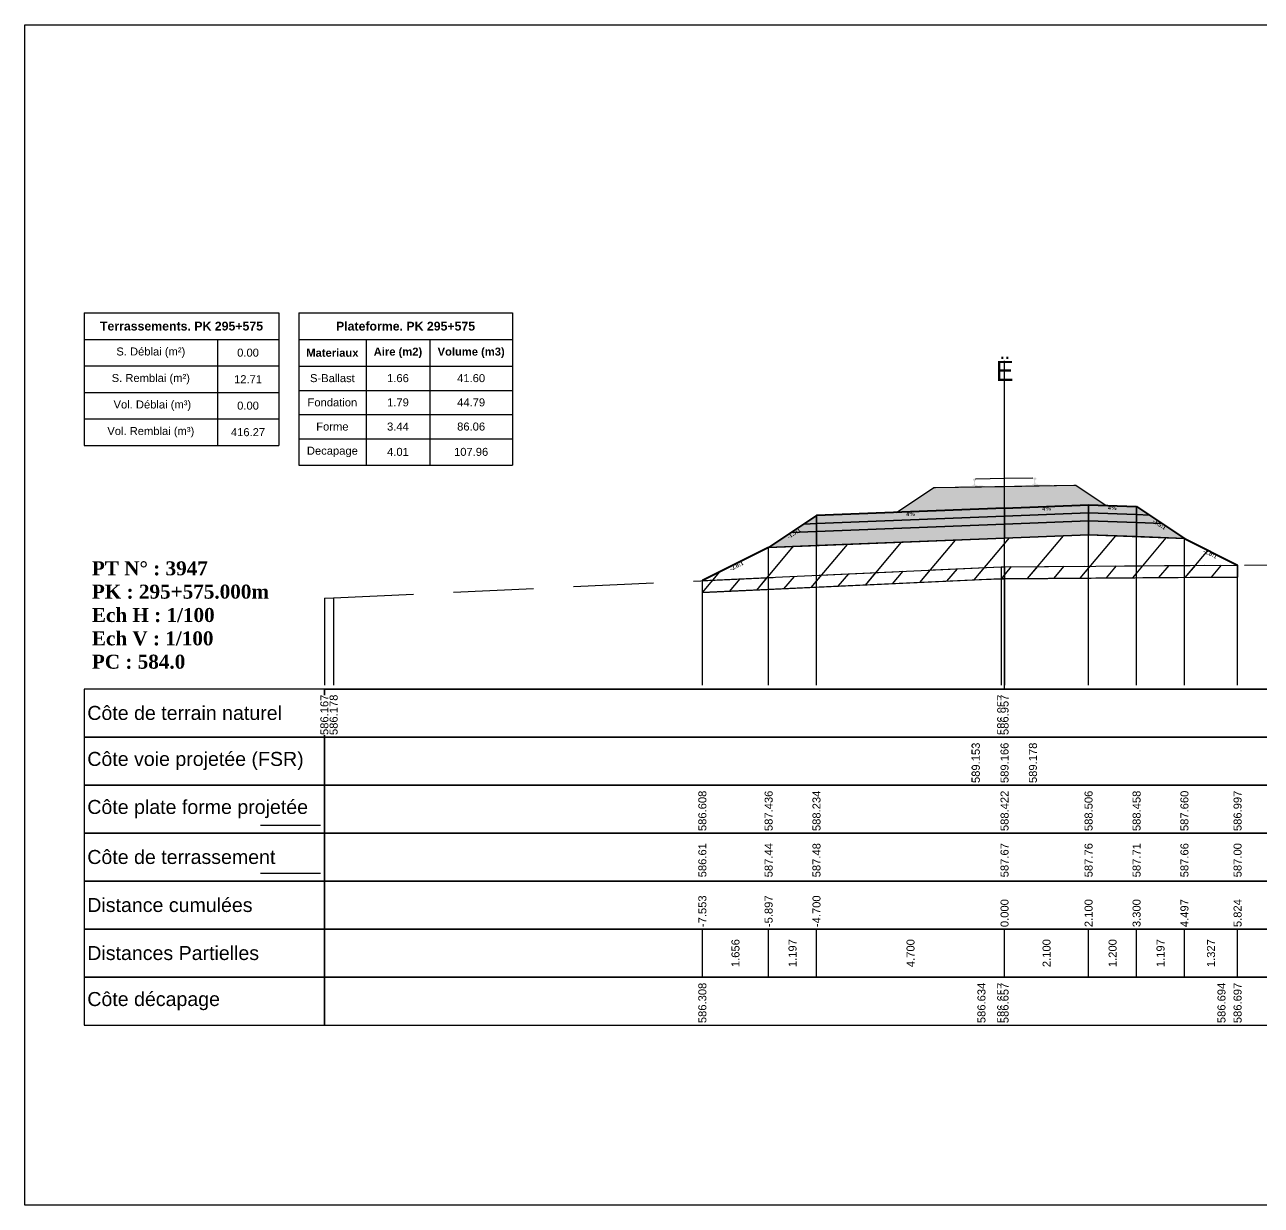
# Model space of a CAD drawing. Header units: millimetres. Extents: x 2762 to 3076, y 916 to 3305.
# Drawn here: x 2873.89 to 2904.79, y 2827.78 to 2857.28 of the extents above; entities that cross this region are included whole.
import ezdxf

# ---------------------------------------------------------------- set-up
doc = ezdxf.new("R2010")
doc.units = ezdxf.units.MM
doc.header["$LTSCALE"] = 2
doc.linetypes.add('CACHE', pattern=[9.525, 6.35, -3.175])
doc.linetypes.add('DASHED', pattern=[0.75, 0.5, -0.25])
for name, color, linetype in [('C-ANNO-TABL', 1, 'Continuous'), ('C-ANNO-TABL-TEXT', 150, 'Continuous'), ('C-ANNO-TABL-TITL', 150, 'Continuous'), ('C-ANNO-TABL-TTBL', 5, 'Continuous'), ('C-ROAD-CORR', 5, 'Continuous'), ('C-ROAD-SCTN', 7, 'Continuous')]:
    doc.layers.add(name, color=color, linetype=linetype)
doc.styles.add('ARIAL', font='arial.ttf')
doc.styles.add('C3D_Etiquette', font='romans.shx')
doc.styles.add('C3D_Profil_Travers', font='romans.shx')
doc.styles.get("Standard").update_dxf_attribs({"font": 'arial.ttf'})

msp = doc.modelspace()

# ---------------------------------------------------------------- hatches: boundary and pattern name
at = {"linetype": 'Continuous', "lineweight": -3}
h = msp.add_hatch(dxfattribs=at)
h.set_pattern_fill('GRAVEL', color=252, scale=0.009, style=0)
h.set_pattern_definition([(228.0128, (2895.843941, 2845.326644), (-1.8288, -2.0574), [0.030755, -3.0447435]), (184.96974, (2895.823367, 2845.303784), (2.743199999, 0.228600013), [0.0527764, -5.2248644]), (132.51045, (2895.77079, 2845.299212), (2.286, -2.5146), [0.0372133, -3.684125]), (267.2737, (2895.681635, 2845.242062), (0.2286, 4.572), [0.0480604, -4.7579794]), (292.83365, (2895.679349, 2845.194056), (-1.143, 2.7432), [0.047127, -4.6655827]), (357.2737, (2895.697637, 2845.150622), (-4.572, 0.2286), [0.0480604, -4.7579794]), (37.69424, (2895.7456434, 2845.148336), (-2.9718, -2.286), [0.0635574, -6.2921804]), (72.25533, (2895.795935, 2845.187198), (1.6002, 5.0292), [0.0600048, -5.940473]), (121.42957, (2895.814223, 2845.244348), (-1.8288, 2.9718), [0.048223, -4.774099]), (175.23636, (2895.789077, 2845.285496), (2.5146, -0.2286), [0.055054, -2.697654]), (222.39744, (2895.7342134, 2845.2900676), (-2.7432, -2.5146), [0.071197, -7.0485095]), (138.81407, (2895.90795, 2845.239776), (-1.6002, 1.3716), [0.0243004, -2.405751]), (171.46923, (2895.889661, 2845.255778), (2.9718, -0.4572), [0.0462314, -4.5769175]), (225, (2895.84394, 2845.26264), (-3e-17, -0.2286), [0.032329, -0.29096]), (203.1986, (2895.82794, 2845.290068), (1.143, 0.4572), [0.01741, -1.723556]), (291.8014, (2895.811937, 2845.28321), (-0.2286, 0.6858), [0.024621, -1.206428]), (30.9638, (2895.82108, 2845.26035), (0.6858, 0.4572), [0.039989, -1.292967]), (161.565, (2895.85537, 2845.280924), (0.4572, -0.2286), [0.028916, -0.693981]), (16.38954, (2895.67935, 2845.28321), (2.286, 0.6858), [0.040508, -4.0102944]), (70.34618, (2895.718211, 2845.29464), (-0.9144, -2.5146), [0.033984, -3.3643994]), (293.1986, (2895.85537, 2845.326644), (-0.4572, 1.143), [0.034819, -1.7061465]), (343.61046, (2895.869087, 2845.29464), (-2.286, 0.6858), [0.040508, -4.0102944]), (339.44395, (2895.67935, 2845.141478), (-1.143, 0.4572), [0.039063, -1.914096]), (294.77514, (2895.715925, 2845.127762), (-1.143, 2.5146), [0.0327305, -3.2403234]), (66.8014, (2895.857657, 2845.098044), (0.4572, 1.143), [0.034819, -1.7061465]), (17.35402, (2895.871373, 2845.130048), (-2.9718, -0.9144), [0.0383204, -3.793714]), (69.44395, (2895.745643, 2845.098044), (-0.4572, -1.143), [0.0195316, -1.933628]), (101.3099, (2895.84394, 2845.098044), (-0.2286, 0.9144), [0.011656, -1.1539795]), (165.9638, (2895.841655, 2845.109474), (0.6858, -0.2286), [0.047127, -0.895415]), (186.009, (2895.795935, 2845.120904), (2.286, 0.2286), [0.043674, -4.323723]), (303.69, (2895.82108, 2845.239776), (-0.2286, 0.4572), [0.032969, -0.79126]), (353.15723, (2895.839369, 2845.212344), (3.8862, -0.4572), [0.05756, -5.698441]), (60.9454, (2895.89652, 2845.205486), (-0.9144, -1.6002), [0.023536, -2.330045]), (90, (2895.90795, 2845.22606), (-0.2286, 0.2286), [0.013716, -0.214884]), (120.25644, (2895.791363, 2845.127762), (0.9144, -1.6002), [0.031758, -3.1440547]), (48.0128, (2895.775361, 2845.155194), (1.8288, 2.0574), [0.06151, -3.0139886]), (0, (2895.8165, 2845.20091), (0.2286, 0.2286), [0.059436, -0.169164]), (325.30485, (2895.875945, 2845.200914), (2.286, -1.6002), [0.036145, -3.5783385]), (254.0546, (2895.905663, 2845.18034), (-0.2286, -0.9144), [0.033285, -1.6309485]), (207.64598, (2895.896519, 2845.148336), (-4.3434, -2.286), [0.054193, -5.365122]), (175.42608, (2895.848513, 2845.12319), (-2.9718, 0.2286), [0.0573327, -5.675926])])
h.paths.add_polyline_path([(2895.679, 2845.098), (2896.608, 2845.717), (2896.652, 2845.717), (2900.114, 2845.778), (2900.158, 2845.778), (2900.916, 2845.273), (2900.48, 2845.29)])
msp.add_hatch(color=254, dxfattribs=at).paths.add_polyline_path([(2897.169, 2845.545), (2897.166, 2845.73), (2897.28, 2845.753), (2897.628, 2845.759), (2897.628, 2845.764), (2897.554, 2845.763), (2897.554, 2845.773), (2897.555, 2845.774), (2897.556, 2845.775), (2897.558, 2845.775), (2897.578, 2845.777), (2897.581, 2845.778), (2897.584, 2845.779), (2897.612, 2845.79), (2897.614, 2845.791), (2897.615, 2845.792), (2897.616, 2845.794), (2897.617, 2845.798), (2897.618, 2845.805), (2897.619, 2845.814), (2897.62, 2845.825), (2897.62, 2845.848), (2897.619, 2845.864), (2897.618, 2845.871), (2897.617, 2845.877), (2897.616, 2845.881), (2897.616, 2845.883), (2897.615, 2845.886), (2897.614, 2845.888), (2897.613, 2845.89), (2897.612, 2845.891), (2897.61, 2845.892), (2897.595, 2845.897), (2897.592, 2845.898), (2897.592, 2845.899), (2897.591, 2845.901), (2897.591, 2845.903), (2897.591, 2845.922), (2897.591, 2845.926), (2897.592, 2845.928), (2897.594, 2845.931), (2897.596, 2845.932), (2897.599, 2845.934), (2897.6, 2845.934), (2897.604, 2845.935), (2897.608, 2845.935), (2897.611, 2845.936), (2897.615, 2845.936), (2897.62, 2845.936), (2897.623, 2845.936), (2897.626, 2845.936), (2897.63, 2845.936), (2897.633, 2845.936), (2897.637, 2845.936), (2897.642, 2845.936), (2897.645, 2845.936), (2897.649, 2845.936), (2897.653, 2845.935), (2897.654, 2845.934), (2897.656, 2845.933), (2897.659, 2845.932), (2897.661, 2845.929), (2897.662, 2845.927), (2897.663, 2845.923), (2897.663, 2845.905), (2897.663, 2845.902), (2897.662, 2845.901), (2897.662, 2845.9), (2897.659, 2845.898), (2897.644, 2845.892), (2897.643, 2845.891), (2897.641, 2845.89), (2897.64, 2845.889), (2897.64, 2845.887), (2897.639, 2845.883), (2897.638, 2845.882), (2897.638, 2845.877), (2897.637, 2845.871), (2897.637, 2845.865), (2897.636, 2845.849), (2897.637, 2845.825), (2897.638, 2845.815), (2897.639, 2845.806), (2897.641, 2845.799), (2897.642, 2845.794), (2897.642, 2845.793), (2897.644, 2845.792), (2897.646, 2845.79), (2897.674, 2845.78), (2897.677, 2845.779), (2897.681, 2845.779), (2897.701, 2845.778), (2897.702, 2845.777), (2897.703, 2845.777), (2897.704, 2845.775), (2897.704, 2845.766), (2897.63, 2845.764), (2897.63, 2845.759), (2897.834, 2845.763), (2897.966, 2845.734), (2898.8, 2845.748), (2898.931, 2845.782), (2899.135, 2845.785), (2899.135, 2845.791), (2899.061, 2845.789), (2899.061, 2845.799), (2899.062, 2845.8), (2899.063, 2845.801), (2899.064, 2845.801), (2899.084, 2845.803), (2899.088, 2845.804), (2899.091, 2845.805), (2899.119, 2845.816), (2899.121, 2845.817), (2899.122, 2845.819), (2899.123, 2845.82), (2899.124, 2845.824), (2899.125, 2845.831), (2899.126, 2845.84), (2899.127, 2845.851), (2899.126, 2845.875), (2899.125, 2845.891), (2899.125, 2845.897), (2899.124, 2845.903), (2899.123, 2845.907), (2899.123, 2845.909), (2899.122, 2845.913), (2899.121, 2845.914), (2899.12, 2845.916), (2899.118, 2845.917), (2899.117, 2845.918), (2899.102, 2845.923), (2899.099, 2845.925), (2899.098, 2845.926), (2899.098, 2845.927), (2899.098, 2845.93), (2899.097, 2845.948), (2899.098, 2845.952), (2899.099, 2845.954), (2899.101, 2845.957), (2899.103, 2845.958), (2899.106, 2845.96), (2899.107, 2845.96), (2899.11, 2845.961), (2899.114, 2845.962), (2899.118, 2845.962), (2899.122, 2845.962), (2899.127, 2845.962), (2899.13, 2845.963), (2899.133, 2845.963), (2899.136, 2845.963), (2899.14, 2845.963), (2899.144, 2845.963), (2899.149, 2845.963), (2899.152, 2845.962), (2899.156, 2845.962), (2899.16, 2845.961), (2899.161, 2845.961), (2899.163, 2845.959), (2899.165, 2845.958), (2899.168, 2845.956), (2899.169, 2845.953), (2899.169, 2845.949), (2899.17, 2845.931), (2899.17, 2845.928), (2899.169, 2845.927), (2899.169, 2845.926), (2899.166, 2845.924), (2899.151, 2845.918), (2899.149, 2845.918), (2899.148, 2845.916), (2899.147, 2845.915), (2899.146, 2845.913), (2899.146, 2845.91), (2899.145, 2845.908), (2899.144, 2845.903), (2899.144, 2845.897), (2899.143, 2845.891), (2899.143, 2845.875), (2899.143, 2845.851), (2899.145, 2845.841), (2899.146, 2845.832), (2899.147, 2845.825), (2899.148, 2845.821), (2899.149, 2845.819), (2899.15, 2845.818), (2899.153, 2845.817), (2899.181, 2845.807), (2899.184, 2845.806), (2899.187, 2845.805), (2899.207, 2845.804), (2899.209, 2845.804), (2899.21, 2845.803), (2899.211, 2845.802), (2899.211, 2845.792), (2899.137, 2845.791), (2899.137, 2845.785), (2899.485, 2845.791), (2899.6, 2845.772), (2899.604, 2845.587)])
h = msp.add_hatch(color=11, dxfattribs=at)
h.paths.add_polyline_path([(2901.68, 2845.042), (2901.68, 2845.242), (2901.999, 2845.029)])
h.paths.add_polyline_path([(2900.48, 2845.09), (2900.48, 2845.29), (2901.68, 2845.242), (2901.68, 2845.042)])
h.paths.add_polyline_path([(2898.38, 2845.006), (2898.38, 2845.206), (2900.48, 2845.29), (2900.48, 2845.09)])
h.paths.add_polyline_path([(2893.68, 2844.818), (2893.68, 2845.018), (2898.38, 2845.206), (2898.38, 2845.006)])
h.paths.add_polyline_path([(2893.36, 2844.805), (2893.68, 2845.018), (2893.68, 2844.818)])
h = msp.add_hatch(color=83, dxfattribs=at)
h.paths.add_polyline_path([(2901.68, 2844.492), (2901.68, 2844.842), (2902.318, 2844.817), (2902.876, 2844.444)])
h.paths.add_polyline_path([(2900.48, 2844.54), (2900.48, 2844.89), (2901.68, 2844.842), (2901.68, 2844.492)])
h.paths.add_polyline_path([(2898.38, 2844.456), (2898.38, 2844.806), (2900.48, 2844.89), (2900.48, 2844.54)])
h.paths.add_polyline_path([(2893.68, 2844.268), (2893.68, 2844.618), (2898.38, 2844.806), (2898.38, 2844.456)])
h.paths.add_polyline_path([(2892.483, 2844.22), (2893.041, 2844.593), (2893.68, 2844.618), (2893.68, 2844.268)])
h = msp.add_hatch(color=30, dxfattribs=at)
h.paths.add_polyline_path([(2901.68, 2844.842), (2901.68, 2845.042), (2901.999, 2845.029), (2902.318, 2844.817)])
h.paths.add_polyline_path([(2900.48, 2844.89), (2900.48, 2845.09), (2901.68, 2845.042), (2901.68, 2844.842)])
h.paths.add_polyline_path([(2898.38, 2844.806), (2898.38, 2845.006), (2900.48, 2845.09), (2900.48, 2844.89)])
h.paths.add_polyline_path([(2893.68, 2844.618), (2893.68, 2844.818), (2898.38, 2845.006), (2898.38, 2844.806)])
h.paths.add_polyline_path([(2893.041, 2844.593), (2893.36, 2844.805), (2893.68, 2844.818), (2893.68, 2844.618)])
h = msp.add_hatch(dxfattribs=at)
h.set_pattern_fill('_U', color=3, angle=50, style=0, pattern_type=0)
h.set_pattern_definition([(50, (2890.8267, 2843.0921), (-0.766044, 0.64279), [])])
h.paths.add_polyline_path([(2890.827, 2843.092), (2890.827, 2843.392), (2892.483, 2844.22), (2900.48, 2844.54), (2902.876, 2844.444), (2904.204, 2843.781), (2904.204, 2843.481), (2898.296, 2843.44)])
h = msp.add_hatch(dxfattribs=at)
h.set_pattern_fill('_U', color=150, scale=0.5, angle=50, style=0, pattern_type=0)
h.set_pattern_definition([(50, (2890.82665, 2843.0921), (-0.383022, 0.321394), [])])
h.paths.add_polyline_path([(2890.827, 2843.092), (2890.827, 2843.392), (2898.296, 2843.74), (2904.204, 2843.781), (2904.204, 2843.481), (2898.296, 2843.44)])

# ---------------------------------------------------------------- linework, layer by layer
at = {"color": 7, "linetype": 'Continuous', "lineweight": -3}
for p, q in [((2898.38, 2840.684), (2898.38, 2848.884)), ((2881.379, 2840.684), (2915.381, 2840.684)), ((2890.827, 2833.484), (2890.827, 2834.684)), ((2892.483, 2833.484), (2892.483, 2834.684)), ((2892.483, 2833.484), (2892.483, 2834.684)), ((2893.68, 2833.484), (2893.68, 2834.684)), ((2893.68, 2833.484), (2893.68, 2834.684)), ((2898.38, 2833.484), (2898.38, 2834.684)), ((2898.38, 2833.484), (2898.38, 2834.684)), ((2900.48, 2833.484), (2900.48, 2834.684)), ((2900.48, 2833.484), (2900.48, 2834.684)), ((2901.68, 2833.484), (2901.68, 2834.684)), ((2901.68, 2833.484), (2901.68, 2834.684)), ((2902.876, 2833.484), (2902.876, 2834.684)), ((2902.876, 2833.484), (2902.876, 2834.684)), ((2904.204, 2833.484), (2904.204, 2834.684))]:
    msp.add_line(p, q, dxfattribs=at)
at = {"color": 251, "linetype": 'Continuous', "lineweight": -3}
for p, q in [((2896.652, 2845.717), (2900.114, 2845.778)), ((2900.114, 2845.778), (2900.158, 2845.778)), ((2900.158, 2845.778), (2900.916, 2845.273)), ((2895.679, 2845.098), (2896.608, 2845.717)), ((2896.608, 2845.717), (2896.652, 2845.717)), ((2893.68, 2845.018), (2898.38, 2845.206)), ((2900.48, 2845.29), (2895.679, 2845.098)), ((2898.38, 2845.206), (2900.48, 2845.29)), ((2898.38, 2845.006), (2898.38, 2845.206)), ((2898.38, 2845.206), (2898.38, 2845.006)), ((2900.916, 2845.273), (2900.48, 2845.29)), ((2900.48, 2845.09), (2900.48, 2845.29)), ((2900.48, 2845.29), (2901.68, 2845.242)), ((2900.48, 2845.29), (2900.48, 2845.09)), ((2901.68, 2845.042), (2901.68, 2845.242)), ((2901.68, 2845.242), (2901.999, 2845.029)), ((2901.68, 2845.242), (2901.68, 2845.042)), ((2893.36, 2844.805), (2893.68, 2845.018)), ((2893.68, 2844.818), (2893.36, 2844.805)), ((2893.68, 2844.818), (2893.68, 2845.018)), ((2893.68, 2845.018), (2893.68, 2844.818)), ((2898.38, 2845.006), (2893.68, 2844.818)), ((2900.48, 2845.09), (2898.38, 2845.006)), ((2901.68, 2845.042), (2900.48, 2845.09)), ((2901.999, 2845.029), (2901.68, 2845.042))]:
    msp.add_line(p, q, dxfattribs=at)
at = {"color": 53, "linetype": 'Continuous', "lineweight": -3}
for p, q in [((2893.36, 2844.805), (2893.68, 2844.818)), ((2893.68, 2844.818), (2898.38, 2845.006)), ((2893.68, 2844.618), (2893.68, 2844.818)), ((2893.68, 2844.818), (2893.68, 2844.618)), ((2898.38, 2845.006), (2900.48, 2845.09)), ((2898.38, 2844.806), (2898.38, 2845.006)), ((2898.38, 2845.006), (2898.38, 2844.806)), ((2900.48, 2844.89), (2898.38, 2844.806)), ((2898.38, 2844.806), (2900.48, 2844.89)), ((2900.48, 2844.89), (2900.48, 2845.09)), ((2900.48, 2845.09), (2901.68, 2845.042)), ((2900.48, 2845.09), (2900.48, 2844.89)), ((2901.68, 2844.842), (2900.48, 2844.89)), ((2900.48, 2844.54), (2900.48, 2844.89)), ((2900.48, 2844.89), (2901.68, 2844.842)), ((2900.48, 2844.89), (2900.48, 2844.54)), ((2901.68, 2844.842), (2901.68, 2845.042)), ((2901.68, 2845.042), (2901.999, 2845.029)), ((2901.68, 2845.042), (2901.68, 2844.842)), ((2902.318, 2844.817), (2901.68, 2844.842)), ((2901.68, 2844.492), (2901.68, 2844.842)), ((2901.68, 2844.842), (2902.318, 2844.817)), ((2901.68, 2844.842), (2901.68, 2844.492)), ((2901.999, 2845.029), (2902.318, 2844.817)), ((2902.318, 2844.817), (2902.876, 2844.444)), ((2892.483, 2844.22), (2893.041, 2844.593)), ((2893.041, 2844.593), (2893.36, 2844.805)), ((2893.68, 2844.618), (2893.041, 2844.593)), ((2893.041, 2844.593), (2893.68, 2844.618)), ((2898.38, 2844.806), (2893.68, 2844.618)), ((2893.68, 2844.618), (2898.38, 2844.806)), ((2893.68, 2844.268), (2893.68, 2844.618)), ((2893.68, 2844.618), (2893.68, 2844.268)), ((2898.38, 2844.456), (2898.38, 2844.806)), ((2898.38, 2844.806), (2898.38, 2844.456)), ((2900.48, 2844.54), (2898.38, 2844.456)), ((2901.68, 2844.492), (2900.48, 2844.54)), ((2893.68, 2844.268), (2892.483, 2844.22)), ((2898.38, 2844.456), (2893.68, 2844.268)), ((2902.876, 2844.444), (2901.68, 2844.492))]:
    msp.add_line(p, q, dxfattribs=at)
at = {"color": 253, "linetype": 'Continuous', "lineweight": -3}
for p, q in [((2892.483, 2844.22), (2900.48, 2844.54)), ((2900.48, 2844.54), (2902.876, 2844.444)), ((2890.827, 2843.392), (2892.483, 2844.22)), ((2902.876, 2844.444), (2904.204, 2843.781)), ((2890.827, 2843.392), (2898.296, 2843.74)), ((2898.296, 2843.74), (2904.204, 2843.781)), ((2904.204, 2843.781), (2904.204, 2843.481)), ((2904.204, 2843.781), (2904.204, 2843.481)), ((2898.296, 2843.44), (2890.827, 2843.092)), ((2898.296, 2843.44), (2890.827, 2843.092)), ((2890.827, 2843.092), (2890.827, 2843.392)), ((2890.827, 2843.092), (2890.827, 2843.392)), ((2904.204, 2843.481), (2898.296, 2843.44)), ((2904.204, 2843.481), (2898.296, 2843.44))]:
    msp.add_line(p, q, dxfattribs=at)
at = {"color": 8, "linetype": 'CACHE', "lineweight": -3}
for p, q in [((2900.48, 2840.784), (2900.48, 2844.54)), ((2892.483, 2840.784), (2892.483, 2844.22)), ((2893.68, 2840.784), (2893.68, 2844.268)), ((2898.38, 2840.784), (2898.38, 2844.456)), ((2898.38, 2840.784), (2898.38, 2844.456)), ((2901.68, 2840.784), (2901.68, 2844.492)), ((2902.876, 2840.784), (2902.876, 2844.444)), ((2904.204, 2840.784), (2904.204, 2843.781)), ((2890.827, 2840.784), (2890.827, 2843.392))]:
    msp.add_line(p, q, dxfattribs=at)
at = {"color": 105, "linetype": 'DASHED', "lineweight": -3, "ltscale": 2}
for p, q in [((2881.611, 2842.962), (2898.296, 2843.74)), ((2898.296, 2843.74), (2898.38, 2843.741)), ((2898.38, 2843.741), (2915.38, 2843.857)), ((2881.38, 2842.951), (2881.611, 2842.962))]:
    msp.add_line(p, q, dxfattribs=at)
at = {"color": 98, "linetype": 'CACHE', "lineweight": -3}
for p, q in [((2898.296, 2843.74), (2898.296, 2840.784)), ((2898.38, 2843.741), (2898.38, 2840.784)), ((2881.611, 2842.962), (2881.611, 2840.784)), ((2881.38, 2842.951), (2881.38, 2840.784))]:
    msp.add_line(p, q, dxfattribs=at)
at = {"color": 6, "linetype": 'Continuous', "lineweight": -3}
for p, q in [((2890.827, 2843.092), (2897.803, 2843.417)), ((2897.803, 2843.417), (2898.296, 2843.44)), ((2898.296, 2843.44), (2898.38, 2843.441)), ((2898.38, 2843.441), (2903.802, 2843.478)), ((2903.802, 2843.478), (2904.204, 2843.481))]:
    msp.add_line(p, q, dxfattribs=at)
at = {"color": 154, "linetype": 'Continuous', "lineweight": -3}
msp.add_line((2879.779, 2837.284), (2881.279, 2837.284), dxfattribs=at)
at = {"color": 1, "linetype": 'Continuous', "lineweight": -3}
msp.add_line((2879.779, 2836.084), (2881.279, 2836.084), dxfattribs=at)
at = {"color": 7, "linetype": 'Continuous', "lineweight": -3}
for points in [[(2881.379, 2839.484), (2881.379, 2840.684), (2875.379, 2840.684), (2875.379, 2839.484)], [(2881.379, 2839.484), (2915.381, 2839.484), (2915.381, 2840.684), (2881.379, 2840.684)], [(2881.379, 2838.284), (2881.379, 2839.484), (2875.379, 2839.484), (2875.379, 2838.284)], [(2881.379, 2838.284), (2915.381, 2838.284), (2915.381, 2839.484), (2881.379, 2839.484)], [(2881.379, 2837.084), (2881.379, 2838.284), (2875.379, 2838.284), (2875.379, 2837.084)], [(2881.379, 2837.084), (2915.381, 2837.084), (2915.381, 2838.284), (2881.379, 2838.284)], [(2881.379, 2835.884), (2881.379, 2837.084), (2875.379, 2837.084), (2875.379, 2835.884)], [(2881.379, 2835.884), (2915.381, 2835.884), (2915.381, 2837.084), (2881.379, 2837.084)], [(2881.379, 2834.684), (2881.379, 2835.884), (2875.379, 2835.884), (2875.379, 2834.684)], [(2881.379, 2834.684), (2915.381, 2834.684), (2915.381, 2835.884), (2881.379, 2835.884)], [(2881.379, 2833.484), (2881.379, 2834.684), (2875.379, 2834.684), (2875.379, 2833.484)], [(2881.379, 2833.484), (2915.381, 2833.484), (2915.381, 2834.684), (2881.379, 2834.684)], [(2881.379, 2832.284), (2881.379, 2833.484), (2875.379, 2833.484), (2875.379, 2832.284)], [(2881.379, 2832.284), (2915.381, 2832.284), (2915.381, 2833.484), (2881.379, 2833.484)]]:
    msp.add_3dface(points, dxfattribs=at)
at = {"layer": 'C-ANNO-TABL', "color": 7, "linetype": 'Continuous', "lineweight": -3}
for p, q in [((2875.379, 2849.419), (2878.704, 2849.419)), ((2878.704, 2849.419), (2880.238, 2849.419)), ((2878.704, 2849.419), (2878.704, 2848.757)), ((2880.738, 2849.416), (2882.42, 2849.416)), ((2882.42, 2849.416), (2884.016, 2849.416)), ((2882.42, 2849.416), (2882.42, 2848.754)), ((2884.016, 2849.416), (2886.078, 2849.416)), ((2884.016, 2849.416), (2884.016, 2848.754)), ((2875.379, 2848.757), (2878.704, 2848.757)), ((2878.704, 2848.757), (2880.238, 2848.757)), ((2878.704, 2848.757), (2878.704, 2848.095)), ((2880.738, 2848.754), (2882.42, 2848.754)), ((2882.42, 2848.754), (2884.016, 2848.754)), ((2882.42, 2848.754), (2882.42, 2848.147)), ((2884.016, 2848.754), (2886.078, 2848.754)), ((2884.016, 2848.754), (2884.016, 2848.147)), ((2875.379, 2848.095), (2878.704, 2848.095)), ((2878.704, 2848.095), (2880.238, 2848.095)), ((2878.704, 2848.095), (2878.704, 2847.432)), ((2880.738, 2848.147), (2882.42, 2848.147)), ((2882.42, 2848.147), (2884.016, 2848.147)), ((2882.42, 2848.147), (2882.42, 2847.543)), ((2884.016, 2848.147), (2886.078, 2848.147)), ((2884.016, 2848.147), (2884.016, 2847.543)), ((2875.379, 2847.432), (2878.704, 2847.432)), ((2878.704, 2847.432), (2880.238, 2847.432)), ((2878.704, 2847.432), (2878.704, 2846.77)), ((2880.738, 2847.543), (2882.42, 2847.543)), ((2882.42, 2847.543), (2884.016, 2847.543)), ((2882.42, 2847.543), (2882.42, 2846.939)), ((2884.016, 2847.543), (2886.078, 2847.543)), ((2884.016, 2847.543), (2884.016, 2846.939)), ((2880.738, 2846.939), (2882.42, 2846.939)), ((2882.42, 2846.939), (2884.016, 2846.939)), ((2882.42, 2846.939), (2882.42, 2846.28)), ((2884.016, 2846.939), (2886.078, 2846.939)), ((2884.016, 2846.939), (2884.016, 2846.28))]:
    msp.add_line(p, q, dxfattribs=at)
at = {"layer": 'C-ANNO-TABL-TTBL', "color": 7, "linetype": 'Continuous', "lineweight": -3}
for p, q in [((2875.379, 2850.084), (2880.238, 2850.084)), ((2875.379, 2850.084), (2875.379, 2849.419)), ((2880.238, 2850.084), (2880.238, 2849.419)), ((2880.738, 2850.084), (2886.078, 2850.084)), ((2880.738, 2850.084), (2880.738, 2849.416)), ((2886.078, 2850.084), (2886.078, 2849.416)), ((2875.379, 2849.419), (2875.379, 2848.757)), ((2880.238, 2849.419), (2880.238, 2848.757)), ((2880.738, 2849.416), (2880.738, 2848.754)), ((2886.078, 2849.416), (2886.078, 2848.754)), ((2875.379, 2848.757), (2875.379, 2848.095)), ((2880.238, 2848.757), (2880.238, 2848.095)), ((2880.738, 2848.754), (2880.738, 2848.147)), ((2886.078, 2848.754), (2886.078, 2848.147)), ((2875.379, 2848.095), (2875.379, 2847.432)), ((2880.238, 2848.095), (2880.238, 2847.432)), ((2880.738, 2848.147), (2880.738, 2847.543)), ((2886.078, 2848.147), (2886.078, 2847.543)), ((2875.379, 2847.432), (2875.379, 2846.77)), ((2880.238, 2847.432), (2880.238, 2846.77)), ((2880.738, 2847.543), (2880.738, 2846.939)), ((2886.078, 2847.543), (2886.078, 2846.939)), ((2875.379, 2846.77), (2878.704, 2846.77)), ((2878.704, 2846.77), (2880.238, 2846.77)), ((2880.738, 2846.939), (2880.738, 2846.28)), ((2886.078, 2846.939), (2886.078, 2846.28)), ((2880.738, 2846.28), (2882.42, 2846.28)), ((2882.42, 2846.28), (2884.016, 2846.28)), ((2884.016, 2846.28), (2886.078, 2846.28))]:
    msp.add_line(p, q, dxfattribs=at)
at = {"layer": 'C-ROAD-CORR', "color": 1, "linetype": 'Continuous', "lineweight": 40}
for p, q in [((2898.38, 2845.206), (2893.68, 2845.018)), ((2898.38, 2845.206), (2900.48, 2845.29)), ((2900.48, 2845.29), (2901.68, 2845.242)), ((2901.68, 2845.242), (2902.876, 2844.444)), ((2893.68, 2845.018), (2892.483, 2844.22)), ((2892.483, 2844.22), (2890.827, 2843.392)), ((2902.876, 2844.444), (2904.204, 2843.781))]:
    msp.add_line(p, q, dxfattribs=at)
at = {"layer": 'C-ROAD-CORR', "color": 102, "linetype": 'Continuous', "lineweight": -3, "ltscale": 0.5}
for p, q in [((2898.38, 2844.456), (2900.48, 2844.54)), ((2900.48, 2844.54), (2901.68, 2844.492)), ((2893.68, 2844.268), (2892.483, 2844.22)), ((2898.38, 2844.456), (2893.68, 2844.268)), ((2901.68, 2844.492), (2902.876, 2844.444))]:
    msp.add_line(p, q, dxfattribs=at)
at = {"layer": 'C-ROAD-SCTN', "color": 140, "linetype": 'Continuous', "lineweight": -3}
for p, q in [((2896.652, 2845.717), (2898.38, 2845.748)), ((2898.38, 2845.748), (2900.114, 2845.778)), ((2900.114, 2845.778), (2900.158, 2845.778)), ((2900.158, 2845.778), (2900.916, 2845.273)), ((2895.679, 2845.098), (2896.608, 2845.717)), ((2896.608, 2845.717), (2896.652, 2845.717))]:
    msp.add_line(p, q, dxfattribs=at)
at = {"layer": 'C-ROAD-SCTN', "color": 154, "linetype": 'Continuous', "lineweight": -3}
for p, q in [((2897.652, 2845.937), (2897.662, 2845.937)), ((2897.662, 2845.937), (2898.38, 2845.95)), ((2898.38, 2845.95), (2899.089, 2845.962)), ((2893.68, 2845.018), (2898.38, 2845.206)), ((2898.38, 2845.206), (2900.48, 2845.29)), ((2900.48, 2845.29), (2901.68, 2845.242)), ((2901.68, 2845.242), (2902.876, 2844.444)), ((2892.483, 2844.22), (2893.68, 2845.018)), ((2890.827, 2843.392), (2892.483, 2844.22)), ((2902.876, 2844.444), (2904.204, 2843.781))]:
    msp.add_line(p, q, dxfattribs=at)
at = {"layer": 'C-ROAD-SCTN', "color": 1, "linetype": 'Continuous', "lineweight": -3}
for p, q in [((2898.38, 2844.456), (2900.48, 2844.54)), ((2900.48, 2844.54), (2901.68, 2844.492)), ((2890.827, 2843.392), (2892.483, 2844.22)), ((2892.483, 2844.22), (2893.68, 2844.268)), ((2893.68, 2844.268), (2898.38, 2844.456)), ((2901.68, 2844.492), (2902.876, 2844.444)), ((2902.876, 2844.444), (2904.204, 2843.781))]:
    msp.add_line(p, q, dxfattribs=at)

# ---------------------------------------------------------------- texts
at = {"color": 7, "linetype": 'Continuous', "lineweight": -3}
for s, insert, char_height, attachment_point, style in [('{\\fWingdings|b0|i0|c2|p0;Ë}', (2898.38, 2848.384), 0.5, 8, 'C3D_Profil_Travers'), ('{\\fTimes New Roman|b1|i0|c0|p18;PT N° : 3947\\PPK : 295+575.000m\\PEch H : 1/100\\PEch V : 1/100\\PPC : 584.0}', (2875.568, 2841.184), 0.35, 7, 'C3D_Profil_Travers'), ('{\\fArial|b0|i0|c0|p34;Côte de terrain naturel}', (2875.454, 2840.084), 0.35, 4, 'C3D_Etiquette'), ('{\\fArial|b0|i0|c0|p34;Côte plate forme projetée}', (2875.454, 2837.684), 0.35, 4, 'C3D_Etiquette'), ('{\\fArial|b0|i0|c0|p34;Côte de terrassement}', (2875.454, 2836.484), 0.35, 4, 'C3D_Etiquette'), ('{\\fArial|b0|i0|c0|p34;Distance cumulées}', (2875.454, 2835.284), 0.35, 4, 'C3D_Etiquette'), ('{\\fArial|b0|i0|c0|p34;Distances Partielles}', (2875.454, 2834.084), 0.35, 4, 'C3D_Etiquette'), ('{\\fArial|b0|i0|c0|p34;Côte décapage}', (2875.454, 2832.884), 0.35, 4, 'C3D_Etiquette')]:
    msp.add_mtext(s, dxfattribs=dict(at, insert=insert, char_height=char_height, attachment_point=attachment_point, style=style))
at = {"color": 7, "linetype": 'Continuous', "lineweight": -3, "char_height": 0.1, "attachment_point": 2, "style": 'C3D_Etiquette'}
for s, insert, width, rotation in [('{\\fTimes New Roman|b1|i0|c0|p18;4%}', (2899.43, 2845.244), 0.37094, 2.2906), ('{\\fTimes New Roman|b1|i0|c0|p18;4%}', (2901.079, 2845.262), 0.42071, 357.7094), ('{\\fTimes New Roman|b1|i0|c0|p18;4%}', (2896.03, 2845.108), 0.42071, 2.2906), ('{\\fTimes New Roman|b1|i0|c0|p18;-1.5:1}', (2902.276, 2844.84), 0.34598, 326.3099), ('{\\fTimes New Roman|b1|i0|c0|p18;-1.5:1}', (2893.083, 2844.616), 0.34598, 33.6901), ('{\\fTimes New Roman|b1|i0|c0|p18;-2.0:1}', (2903.538, 2844.109), 0.34598, 333.4349), ('{\\fTimes New Roman|b1|i0|c0|p18;-2.0:1}', (2891.657, 2843.803), 0.34598, 26.5651)]:
    msp.add_mtext(s, dxfattribs=dict(at, insert=insert, width=width, rotation=rotation))
at = {"color": 7, "linetype": 'Continuous', "lineweight": -3, "insert": (2875.454, 2838.884), "char_height": 0.35, "attachment_point": 4}
msp.add_mtext('{\\fArial|b0|i0|c0|p34;Côte voie projetée (FSR)}', dxfattribs=at)
at = {"color": 7, "linetype": 'Continuous', "lineweight": -3, "char_height": 0.2, "rotation": 90, "style": 'C3D_Profil_Travers'}
for s, insert, attachment_point in [('{\\fArial|b0|i0|c0|p34;586.61}', (2890.827, 2835.979), 4), ('{\\fArial|b0|i0|c0|p34;587.44}', (2892.483, 2835.979), 4), ('{\\fArial|b0|i0|c0|p34;587.48}', (2893.68, 2835.979), 4), ('{\\fArial|b0|i0|c0|p34;587.67}', (2898.38, 2835.979), 4), ('{\\fArial|b0|i0|c0|p34;587.76}', (2900.48, 2835.979), 4), ('{\\fArial|b0|i0|c0|p34;587.71}', (2901.68, 2835.979), 4), ('{\\fArial|b0|i0|c0|p34;587.66}', (2902.876, 2835.979), 4), ('{\\fArial|b0|i0|c0|p34;587.00}', (2904.204, 2835.979), 4), ('{\\fArial|b0|i0|c0|p34;1.656}', (2891.655, 2834.084), 5), ('{\\fArial|b0|i0|c0|p34;1.197}', (2893.081, 2834.084), 5), ('{\\fArial|b0|i0|c0|p34;4.700}', (2896.03, 2834.084), 5), ('{\\fArial|b0|i0|c0|p34;2.100}', (2899.43, 2834.084), 5), ('{\\fArial|b0|i0|c0|p34;1.200}', (2901.08, 2834.084), 5), ('{\\fArial|b0|i0|c0|p34;1.197}', (2902.278, 2834.084), 5), ('{\\fArial|b0|i0|c0|p34;1.327}', (2903.54, 2834.084), 5)]:
    msp.add_mtext(s, dxfattribs=dict(at, insert=insert, attachment_point=attachment_point))
at = {"layer": 'C-ANNO-TABL-TEXT', "color": 7, "linetype": 'Continuous', "lineweight": -3, "char_height": 0.2, "attachment_point": 5, "style": 'ARIAL'}
for s, insert in [('{\\fArial|b0|i0|c0|p34;\\C7;0.00}', (2879.471, 2849.088)), ('{\\fArial|b0|i0|c0|p34;\\C7;12.71}', (2879.471, 2848.426)), ('{\\fArial|b0|i0|c0|p34;\\C7;S-Ballast}', (2881.579, 2848.451)), ('{\\fArial|b0|i0|c0|p34;\\C7;1.66}', (2883.218, 2848.451)), ('{\\C18;\\c0;41.60}', (2885.047, 2848.451)), ('{\\fArial|b0|i0|c0|p34;\\C7;Fondation}', (2881.579, 2847.845)), ('{\\fArial|b0|i0|c0|p34;\\C7;1.79}', (2883.218, 2847.845)), ('{\\C18;\\c0;44.79}', (2885.047, 2847.845)), ('{\\fArial|b0|i0|c0|p34;\\C7;0.00}', (2879.471, 2847.764)), ('{\\fArial|b0|i0|c0|p34;\\C7;Forme}', (2881.579, 2847.241)), ('{\\fArial|b0|i0|c0|p34;\\C7;3.44}', (2883.218, 2847.241)), ('{\\C18;\\c0;86.06}', (2885.047, 2847.241)), ('{\\fArial|b0|i0|c0|p34;\\C7;416.27}', (2879.471, 2847.101)), ('{\\fArial|b0|i0|c0|p34;\\C7;Decapage}', (2881.579, 2846.609)), ('{\\fArial|b0|i0|c0|p34;\\C7;4.01}', (2883.218, 2846.609)), ('{\\C18;\\c0;107.96}', (2885.047, 2846.609))]:
    msp.add_mtext(s, dxfattribs=dict(at, insert=insert))
at = {"layer": 'C-ANNO-TABL-TITL', "color": 7, "linetype": 'Continuous', "lineweight": -3, "attachment_point": 5, "style": 'ARIAL'}
for s, insert, char_height in [('{\\fArial|b1|i0|c0|p34;\\C7;Terrassements. PK 295+575}', (2877.808, 2849.751), 0.22), ('{\\fArial|b1|i0|c0|p34;\\C18;\\c0;Plateforme. PK 295+575}', (2883.408, 2849.75), 0.22), ('{\\fArial|b0|i0|c0|p34;\\C7;S. Déblai (m²) }', (2877.041, 2849.088), 0.2), ('{\\fArial|b1|i0|c0|p34;\\C7;Materiaux   }', (2881.579, 2849.085), 0.2), ('{\\fArial|b1|i0|c0|p34;\\C7;Aire (m2)}', (2883.218, 2849.085), 0.2), ('{\\fArial|b1|i0|c0|p34;\\C7;Volume (m3)}', (2885.047, 2849.085), 0.2), ('{\\fArial|b0|i0|c0|p34;\\C7;S. Remblai (m²) }', (2877.041, 2848.426), 0.2), ('{\\fArial|b0|i0|c0|p34;\\C7; Vol. Déblai (m³) }', (2877.041, 2847.764), 0.2), ('{\\fArial|b0|i0|c0|p34;\\C7;Vol. Remblai (m³)}', (2877.041, 2847.101), 0.2)]:
    msp.add_mtext(s, dxfattribs=dict(at, insert=insert, char_height=char_height))

# ---------------------------------------------------------------- next in the draw order: texts
at = {"color": 7, "linetype": 'Continuous', "lineweight": -3, "char_height": 0.2, "attachment_point": 4, "rotation": 90, "style": 'C3D_Profil_Travers', "bg_fill": 3, "box_fill_scale": 1.000375, "bg_fill_color": 256, "bg_fill_true_color": 13158600, "bg_fill_transparency": 0}
for s, insert, width in [('{\\fArial|b0|i0|c0|p34;586.167}', (2881.38, 2839.534), 0.99553), ('{\\fArial|b0|i0|c0|p34;586.957}', (2898.296, 2839.534), 0.99553), ('{\\fArial|b0|i0|c0|p34;589.153}', (2897.652, 2838.334), 0.99553), ('{\\fArial|b0|i0|c0|p34;589.166}', (2898.38, 2838.334), 0.99539), ('{\\fArial|b0|i0|c0|p34;589.178}', (2899.089, 2838.334), 0.99595), ('{\\fArial|b0|i0|c0|p34;586.608}', (2890.827, 2837.134), 0.99595), ('{\\fArial|b0|i0|c0|p34;587.436}', (2892.483, 2837.134), 0.99539), ('{\\fArial|b0|i0|c0|p34;588.234}', (2893.68, 2837.134), 0.99471), ('{\\fArial|b0|i0|c0|p34;588.422}', (2898.38, 2837.134), 0.99347), ('{\\fArial|b0|i0|c0|p34;588.506}', (2900.48, 2837.134), 0.99539), ('{\\fArial|b0|i0|c0|p34;588.458}', (2901.68, 2837.134), 0.99595), ('{\\fArial|b0|i0|c0|p34;587.660}', (2902.876, 2837.134), 0.99484), ('{\\fArial|b0|i0|c0|p34;586.997}', (2904.204, 2837.134), 0.99553), ('{\\fArial|b0|i0|c0|p34;\\C256;-7.553}', (2890.827, 2834.734), 0.77838), ('{\\fArial|b0|i0|c0|p34;\\C256;-5.897}', (2892.483, 2834.734), 0.77838), ('{\\fArial|b0|i0|c0|p34;\\C256;-4.700}', (2893.68, 2834.734), 0.77769), ('{\\fArial|b0|i0|c0|p34;\\C256;0.000}', (2898.38, 2834.734), 0.68096), ('{\\fArial|b0|i0|c0|p34;\\C256;2.100}', (2900.48, 2834.734), 0.6844), ('{\\fArial|b0|i0|c0|p34;\\C256;3.300}', (2901.68, 2834.734), 0.68082), ('{\\fArial|b0|i0|c0|p34;\\C256;4.497}', (2902.876, 2834.734), 0.68978), ('{\\fArial|b0|i0|c0|p34;\\C256;5.824}', (2904.204, 2834.734), 0.68082), ('{\\fArial|b0|i0|c0|p34;586.308}', (2890.827, 2832.334), 0.99595), ('{\\fArial|b0|i0|c0|p34;586.634}', (2897.803, 2832.334), 0.99471), ('{\\fArial|b0|i0|c0|p34;586.657}', (2898.296, 2832.334), 0.99553), ('{\\fArial|b0|i0|c0|p34;586.694}', (2903.802, 2832.334), 0.99471), ('{\\fArial|b0|i0|c0|p34;586.697}', (2904.204, 2832.334), 0.99553)]:
    msp.add_mtext(s, dxfattribs=dict(at, insert=insert, width=width))

# ---------------------------------------------------------------- next in the draw order: texts
for s, insert, width in [('{\\fArial|b0|i0|c0|p34;586.178}', (2881.611, 2839.534), 0.99595), ('{\\fArial|b0|i0|c0|p34;586.957}', (2898.38, 2839.534), 0.99553), ('{\\fArial|b0|i0|c0|p34;589.153}', (2897.662, 2838.334), 0.99553), ('{\\fArial|b0|i0|c0|p34;586.657}', (2898.38, 2832.334), 0.99553)]:
    msp.add_mtext(s, dxfattribs=dict(at, insert=insert, width=width))

# ---------------------------------------------------------------- next in the draw order: linework, layer by layer
msp.add_lwpolyline([(2873.89, 2857.283), (2922.89, 2857.283), (2922.89, 2827.783), (2873.89, 2827.783)], close=True)

doc.saveas('drawing.dxf')
